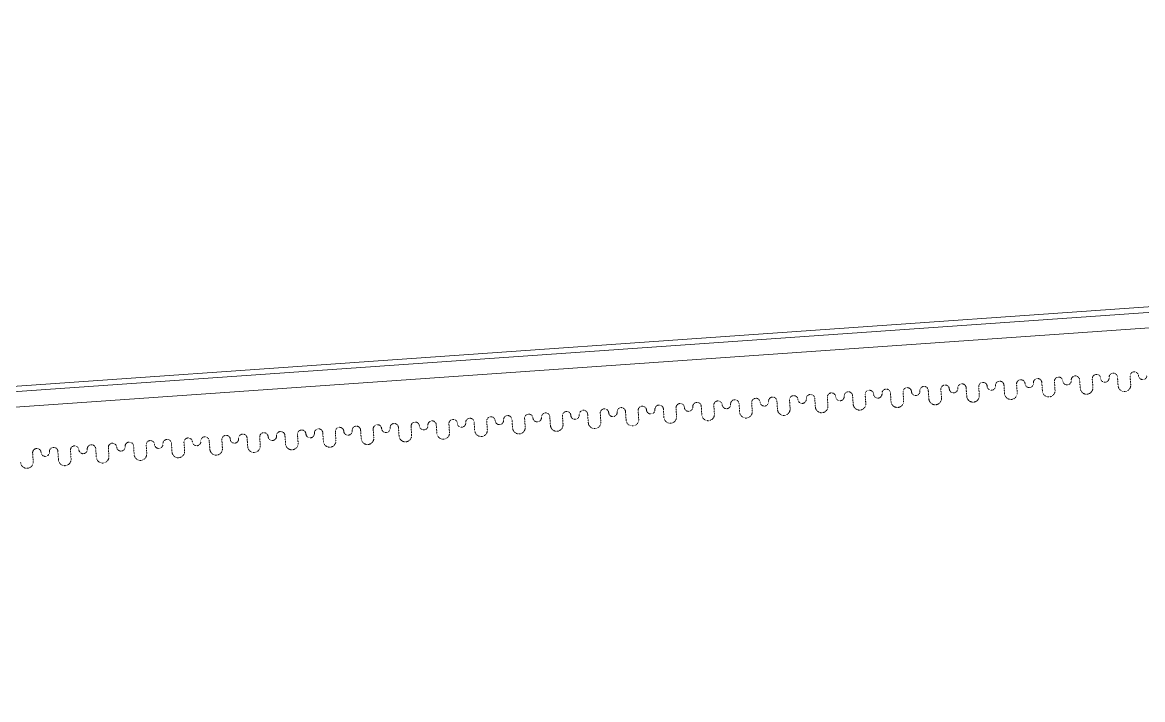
# Model space of a CAD drawing. Header units: millimetres. Extents: x 306 to 836129804, y -168137 to 818603917.
# Drawn here: x 833878841 to 833898772, y 817923375 to 817935418 of the extents above; entities that cross this region are included whole.
import ezdxf

# ---------------------------------------------------------------- set-up
doc = ezdxf.new("R2010")
doc.units = ezdxf.units.MM
doc.header["$LTSCALE"] = 3
doc.linetypes.add('SMALL DASH', pattern=[1.06, 0.53, -0.53])
doc.layers.add('A-010-M_LINE', color=251, linetype='Continuous', lineweight=13)
doc.layers.add('A-340-M_RAILING', color=251, linetype='Continuous', lineweight=13)
doc.layers.add('UAJ-00XREF', color=7, linetype='Continuous')

# ---------------------------------------------------------------- blocks, each defined once
blk = doc.blocks.new('Railing - Railing-25259994-0300')
at = {"layer": 'A-340-M_RAILING'}
for p, q in [((183, 4284), (117268, 4284)), ((117168, 4384), (283, 4384))]:
    blk.add_line(p, q, dxfattribs=at)
blk = doc.blocks.new('3A35X-MAGP-P-MP-00')
at = {"layer": 'A-010-M_LINE', "linetype": 'SMALL DASH'}
for p, q in [((834477630, 817929078), (834477641, 817928926)), ((834478079, 817929109), (834478089, 817928957)), ((834478303, 817929125), (834478314, 817928973)), ((834474712, 817928874), (834474723, 817928722)), ((834474936, 817928890), (834474947, 817928737)), ((834475385, 817928921), (834475396, 817928769)), ((834475610, 817928937), (834475620, 817928784)), ((834476059, 817928968), (834476069, 817928816)), ((834476283, 817928984), (834476294, 817928832)), ((834476732, 817929015), (834476743, 817928863)), ((834476957, 817929031), (834476967, 817928879)), ((834477405, 817929062), (834477416, 817928910)), ((834472019, 817928686), (834472029, 817928533)), ((834472243, 817928701), (834472254, 817928549)), ((834472692, 817928733), (834472703, 817928580)), ((834472916, 817928748), (834472927, 817928596)), ((834473365, 817928780), (834473376, 817928628)), ((834473590, 817928795), (834473600, 817928643)), ((834474039, 817928827), (834474049, 817928675)), ((834474263, 817928842), (834474274, 817928690)), ((834469325, 817928497), (834469336, 817928345)), ((834469550, 817928513), (834469560, 817928361)), ((834469999, 817928544), (834470009, 817928392)), ((834470223, 817928560), (834470234, 817928408)), ((834470672, 817928591), (834470683, 817928439)), ((834470896, 817928607), (834470907, 817928455)), ((834471345, 817928638), (834471356, 817928486)), ((834471570, 817928654), (834471580, 817928502)), ((834466183, 817928278), (834466193, 817928125)), ((834466632, 817928309), (834466642, 817928157)), ((834466856, 817928325), (834466867, 817928173)), ((834467305, 817928356), (834467316, 817928204)), ((834467530, 817928372), (834467540, 817928220)), ((834467978, 817928403), (834467989, 817928251)), ((834468203, 817928419), (834468214, 817928267)), ((834468652, 817928450), (834468662, 817928298)), ((834468876, 817928466), (834468887, 817928314)), ((834463265, 817928074), (834463276, 817927921)), ((834463489, 817928089), (834463500, 817927937)), ((834463938, 817928121), (834463949, 817927969)), ((834464163, 817928136), (834464173, 817927984)), ((834464612, 817928168), (834464622, 817928016)), ((834464836, 817928183), (834464847, 817928031)), ((834465285, 817928215), (834465296, 817928063)), ((834465510, 817928230), (834465520, 817928078)), ((834465958, 817928262), (834465969, 817928110)), ((834460572, 817927885), (834460582, 817927733)), ((834460796, 817927901), (834460807, 817927749)), ((834461245, 817927932), (834461256, 817927780)), ((834461469, 817927948), (834461480, 817927796)), ((834461918, 817927979), (834461929, 817927827)), ((834462143, 817927995), (834462153, 817927843)), ((834462592, 817928027), (834462602, 817927874)), ((834462816, 817928042), (834462827, 817927890)), ((834458776, 817927760), (834458787, 817927608)), ((834459225, 817927791), (834459235, 817927639)), ((834459449, 817927807), (834459460, 817927655)), ((834459898, 817927838), (834459909, 817927686)), ((834460123, 817927854), (834460133, 817927702))]:
    blk.add_line(p, q, dxfattribs=at)
at = {"layer": 'A-010-M_LINE'}
blk.add_lwpolyline([(834499323, 817951232), (834500700, 817931528), (834384086, 817923375), (834384080, 817923465), (834383431, 817923420), (834382148, 817941780)], dxfattribs=at)
at = {"layer": 'A-010-M_LINE', "linetype": 'SMALL DASH'}
for centre, radius, start, end in [((834476657, 817929010), 75, 3.9989, 183.9989), ((834477031, 817929036), 75, 3.9989, 183.9989), ((834477031, 817929036), 75, 3.9989, 183.9989), ((834477331, 817929057), 75, 3.9989, 183.9989), ((834477705, 817929083), 75, 3.9989, 183.9989), ((834477705, 817929083), 75, 3.9989, 183.9989), ((834477854, 817929093), 75, 183.9989, 3.9989), ((834478004, 817929104), 75, 3.9989, 183.9989), ((834478378, 817929130), 75, 3.9989, 183.9989), ((834478378, 817929130), 75, 3.9989, 183.9989), ((834478528, 817929141), 75, 183.9989, 3.9989), ((834473665, 817928801), 75, 3.9989, 183.9989), ((834473665, 817928801), 75, 3.9989, 183.9989), ((834473964, 817928822), 75, 3.9989, 183.9989), ((834474338, 817928848), 75, 3.9989, 183.9989), ((834474338, 817928848), 75, 3.9989, 183.9989), ((834474637, 817928869), 75, 3.9989, 183.9989), ((834475011, 817928895), 75, 3.9989, 183.9989), ((834475011, 817928895), 75, 3.9989, 183.9989), ((834475161, 817928905), 75, 183.9989, 3.9989), ((834475311, 817928916), 75, 3.9989, 183.9989), ((834475685, 817928942), 75, 3.9989, 183.9989), ((834475685, 817928942), 75, 3.9989, 183.9989), ((834475834, 817928952), 75, 183.9989, 3.9989), ((834475984, 817928963), 75, 3.9989, 183.9989), ((834476358, 817928989), 75, 3.9989, 183.9989), ((834476358, 817928989), 75, 3.9989, 183.9989), ((834476508, 817928999), 75, 183.9989, 3.9989), ((834476855, 817928871), 113, 183.9989, 3.9989), ((834477181, 817929046), 75, 183.9989, 3.9989), ((834477528, 817928918), 112, 183.9989, 3.9989), ((834478202, 817928965), 112, 183.9989, 3.9989), ((834470971, 817928612), 75, 3.9989, 183.9989), ((834470971, 817928612), 75, 3.9989, 183.9989), ((834471270, 817928633), 75, 3.9989, 183.9989), ((834471645, 817928659), 75, 3.9989, 183.9989), ((834471645, 817928659), 75, 3.9989, 183.9989), ((834471794, 817928670), 75, 183.9989, 3.9989), ((834471944, 817928680), 75, 3.9989, 183.9989), ((834472318, 817928706), 75, 3.9989, 183.9989), ((834472318, 817928706), 75, 3.9989, 183.9989), ((834472468, 817928717), 75, 183.9989, 3.9989), ((834472617, 817928727), 75, 3.9989, 183.9989), ((834472991, 817928754), 75, 3.9989, 183.9989), ((834472991, 817928754), 75, 3.9989, 183.9989), ((834473141, 817928764), 75, 183.9989, 3.9989), ((834473291, 817928774), 75, 3.9989, 183.9989), ((834473814, 817928811), 75, 183.9989, 3.9989), ((834474162, 817928682), 112, 183.9989, 3.9989), ((834474488, 817928858), 75, 183.9989, 3.9989), ((834474835, 817928730), 112, 183.9989, 3.9989), ((834475508, 817928777), 112, 183.9989, 3.9989), ((834476182, 817928824), 112, 183.9989, 3.9989), ((834467904, 817928398), 75, 3.9989, 183.9989), ((834468278, 817928424), 75, 3.9989, 183.9989), ((834468278, 817928424), 75, 3.9989, 183.9989), ((834468577, 817928445), 75, 3.9989, 183.9989), ((834468951, 817928471), 75, 3.9989, 183.9989), ((834468951, 817928471), 75, 3.9989, 183.9989), ((834469101, 817928482), 75, 183.9989, 3.9989), ((834469250, 817928492), 75, 3.9989, 183.9989), ((834469624, 817928518), 75, 3.9989, 183.9989), ((834469624, 817928518), 75, 3.9989, 183.9989), ((834469774, 817928529), 75, 183.9989, 3.9989), ((834469924, 817928539), 75, 3.9989, 183.9989), ((834470298, 817928565), 75, 3.9989, 183.9989), ((834470298, 817928565), 75, 3.9989, 183.9989), ((834470447, 817928576), 75, 183.9989, 3.9989), ((834470597, 817928586), 75, 3.9989, 183.9989), ((834471121, 817928623), 75, 183.9989, 3.9989), ((834471468, 817928494), 112, 183.9989, 3.9989), ((834472141, 817928541), 112, 183.9989, 3.9989), ((834472815, 817928588), 112, 183.9989, 3.9989), ((834473488, 817928635), 112, 183.9989, 3.9989), ((834465210, 817928210), 75, 3.9989, 183.9989), ((834465584, 817928236), 75, 3.9989, 183.9989), ((834465584, 817928236), 75, 3.9989, 183.9989), ((834465884, 817928257), 75, 3.9989, 183.9989), ((834466258, 817928283), 75, 3.9989, 183.9989), ((834466258, 817928283), 75, 3.9989, 183.9989), ((834466407, 817928293), 75, 183.9989, 3.9989), ((834466557, 817928304), 75, 3.9989, 183.9989), ((834466931, 817928330), 75, 3.9989, 183.9989), ((834466931, 817928330), 75, 3.9989, 183.9989), ((834467081, 817928340), 75, 183.9989, 3.9989), ((834467230, 817928351), 75, 3.9989, 183.9989), ((834467604, 817928377), 75, 3.9989, 183.9989), ((834467604, 817928377), 75, 3.9989, 183.9989), ((834467754, 817928387), 75, 183.9989, 3.9989), ((834468427, 817928434), 75, 183.9989, 3.9989), ((834468775, 817928306), 112, 183.9989, 3.9989), ((834469448, 817928353), 112, 183.9989, 3.9989), ((834470121, 817928400), 112, 183.9989, 3.9989), ((834470795, 817928447), 112, 183.9989, 3.9989), ((834462218, 817928000), 75, 3.9989, 183.9989), ((834462218, 817928000), 75, 3.9989, 183.9989), ((834462517, 817928021), 75, 3.9989, 183.9989), ((834462891, 817928047), 75, 3.9989, 183.9989), ((834462891, 817928047), 75, 3.9989, 183.9989), ((834463190, 817928068), 75, 3.9989, 183.9989), ((834463564, 817928095), 75, 3.9989, 183.9989), ((834463564, 817928095), 75, 3.9989, 183.9989), ((834463714, 817928105), 75, 183.9989, 3.9989), ((834463864, 817928115), 75, 3.9989, 183.9989), ((834464238, 817928142), 75, 3.9989, 183.9989), ((834464238, 817928142), 75, 3.9989, 183.9989), ((834464387, 817928152), 75, 183.9989, 3.9989), ((834464537, 817928163), 75, 3.9989, 183.9989), ((834464911, 817928189), 75, 3.9989, 183.9989), ((834464911, 817928189), 75, 3.9989, 183.9989), ((834465061, 817928199), 75, 183.9989, 3.9989), ((834465408, 817928071), 112, 183.9989, 3.9989), ((834465734, 817928246), 75, 183.9989, 3.9989), ((834466081, 817928118), 113, 183.9989, 3.9989), ((834466755, 817928165), 112, 183.9989, 3.9989), ((834467428, 817928212), 112, 183.9989, 3.9989), ((834468101, 817928259), 112, 183.9989, 3.9989), ((834459524, 817927812), 75, 3.9989, 183.9989), ((834459524, 817927812), 75, 3.9989, 183.9989), ((834459823, 817927833), 75, 3.9989, 183.9989), ((834460197, 817927859), 75, 3.9989, 183.9989), ((834460197, 817927859), 75, 3.9989, 183.9989), ((834460347, 817927870), 75, 183.9989, 3.9989), ((834460497, 817927880), 75, 3.9989, 183.9989), ((834460871, 817927906), 75, 3.9989, 183.9989), ((834460871, 817927906), 75, 3.9989, 183.9989), ((834461020, 817927917), 75, 183.9989, 3.9989), ((834461170, 817927927), 75, 3.9989, 183.9989), ((834461544, 817927953), 75, 3.9989, 183.9989), ((834461544, 817927953), 75, 3.9989, 183.9989), ((834461694, 817927964), 75, 183.9989, 3.9989), ((834461843, 817927974), 75, 3.9989, 183.9989), ((834462367, 817928011), 75, 183.9989, 3.9989), ((834462714, 817927882), 112, 183.9989, 3.9989), ((834463041, 817928058), 75, 183.9989, 3.9989), ((834463388, 817927929), 112, 183.9989, 3.9989), ((834464061, 817927976), 112, 183.9989, 3.9989), ((834464735, 817928023), 112, 183.9989, 3.9989), ((834458851, 817927765), 75, 3.9989, 183.9989), ((834458851, 817927765), 75, 3.9989, 183.9989), ((834459000, 817927775), 75, 183.9989, 3.9989), ((834459150, 817927786), 75, 3.9989, 183.9989), ((834459674, 817927823), 75, 183.9989, 3.9989), ((834460021, 817927694), 112, 183.9989, 3.9989), ((834460694, 817927741), 112, 183.9989, 3.9989), ((834461368, 817927788), 112, 183.9989, 3.9989), ((834462041, 817927835), 112, 183.9989, 3.9989), ((834458674, 817927600), 112, 183.9989, 3.9989), ((834459348, 817927647), 112, 183.9989, 3.9989)]:
    blk.add_arc(centre, radius, start, end, dxfattribs=at)
at = {"layer": 'A-340-M_RAILING', "rotation": 3.998908525771384}
blk.add_blockref('Railing - Railing-25259994-0300', (834383717, 817919329), dxfattribs=at)

msp = doc.modelspace()

# ---------------------------------------------------------------- block references
at = {"layer": 'UAJ-00XREF', "ltscale": 0.5}
msp.add_blockref('3A35X-MAGP-P-MP-00', (-579753, 0), dxfattribs=at)

doc.saveas('drawing.dxf')
